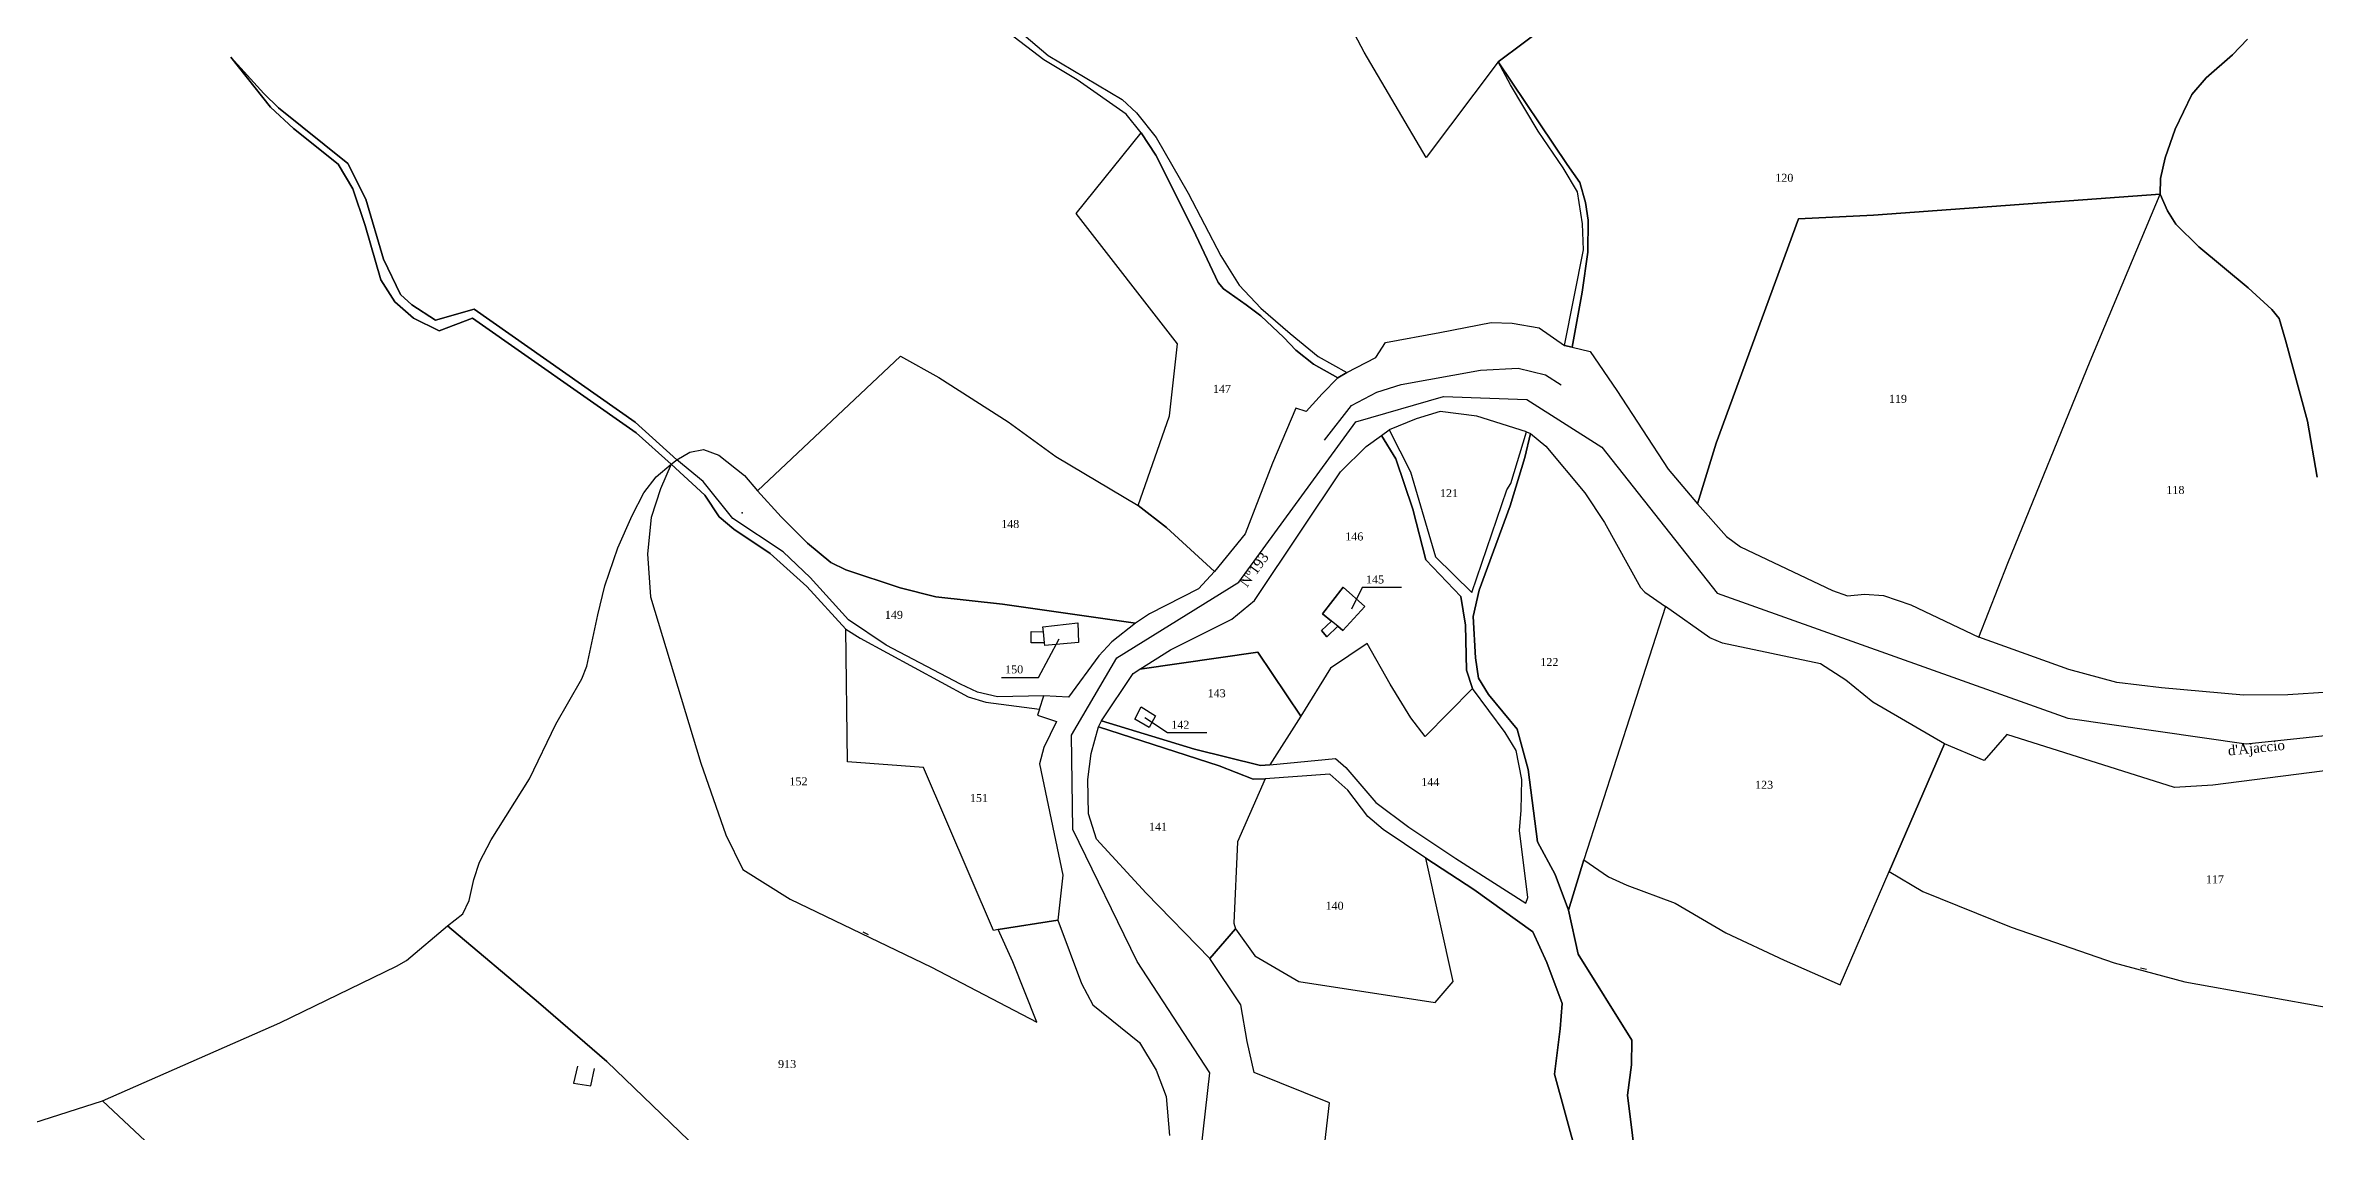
# Model space of a CAD drawing. Extents: x 1206804 to 1210977, y 6152742 to 6157901.
# Drawn here: x 1207997 to 1208564, y 6155960 to 6156231 of the extents above; entities that cross this region are included whole.
import ezdxf

# ---------------------------------------------------------------- set-up
doc = ezdxf.new("R2010")
doc.units = 0
doc.linetypes.add('CONTINU', pattern=[0])
doc.layers.get('0').update_dxf_attribs({"linetype": 'CONTINU'})
for name, color, linetype in [('1FLECHEFL', 7, 'CONTINU'), ('1LIEUDIT', 7, 'CONTINU'), ('1PARCELLE', 7, 'CONTINU'), ('1TRONFLUV', 7, 'CONTINU'), ('1TROUPARCELLE', 7, 'CONTINU'), ('1ZONCOMM', 7, 'CONTINU'), ('3BATIDUR', 7, 'CONTINU'), ('3FISCLINE', 7, 'CONTINUOUS'), ('3FLECHEPAR', 7, 'CONTINU'), ('3MURNONMI', 7, 'CONTINU'), ('3PARCELLETEX', 7, 'CONTINU'), ('3SENTIER', 7, 'CONTINU'), ('3ZONCOMMTEX', 7, 'CONTINU')]:
    doc.layers.add(name, color=color, linetype=linetype)
doc.styles.get("Standard").update_dxf_attribs({"font": 'Times New Roman'})

# ---------------------------------------------------------------- blocks, each defined once
blk = doc.blocks.new('MURNOMI')
blk.add_line((-0.75, 0.5), (0.75, 0.5))
blk = doc.blocks.new('FLECHRU1')
blk.add_point((0, 0))

msp = doc.modelspace()

# ---------------------------------------------------------------- linework, layer by layer
at = {"layer": '1LIEUDIT'}
for points in [[(1207994.39, 6155961.83), (1208011.52, 6155967.33), (1208055.82, 6155986.79), (1208084.98, 6156000.93), (1208087.52, 6156002.36), (1208097.8, 6156011.02), (1208101.63, 6156014), (1208103.15, 6156017.32), (1208104.32, 6156022.64), (1208105.8, 6156026.95), (1208108.68, 6156032.54), (1208118.3, 6156047.76), (1208124.86, 6156061.37), (1208131.36, 6156072.75), (1208132.62, 6156075.92), (1208135.35, 6156088.71), (1208137.07, 6156095.96), (1208140.35, 6156105.45), (1208143.92, 6156113.53), (1208146.87, 6156119.16), (1208149.92, 6156123.16), (1208153.69, 6156126.37), (1208155.13, 6156127.41), (1208155.13, 6156127.41), (1208158.32, 6156129.35), (1208161.73, 6156129.97), (1208165.58, 6156128.56), (1208171.97, 6156123.52), (1208175.24, 6156119.68), (1208211.04, 6156153.33), (1208220.58, 6156148.02), (1208237.95, 6156136.94), (1208249.83, 6156128.25), (1208270.4, 6156116.02), (1208278.24, 6156138.44), (1208280.21, 6156156.42), (1208254.9, 6156188.96), (1208271.2, 6156209.06), (1208274.82, 6156203.55), (1208284.2, 6156184.93), (1208290.41, 6156171.69), (1208291.74, 6156170.17), (1208297.37, 6156166.17), (1208301.11, 6156163.42), (1208306.81, 6156158.01), (1208309.83, 6156154.84), (1208314.21, 6156151.35), (1208320.35, 6156147.87), (1208322.59, 6156149.23), (1208329.86, 6156153), (1208332.24, 6156156.73), (1208345.82, 6156159.22), (1208358.66, 6156161.75), (1208363.93, 6156161.53), (1208370.68, 6156160.43), (1208376.96, 6156156), (1208378.9, 6156155.6), (1208381.41, 6156169.33), (1208382.8, 6156179.3), (1208382.93, 6156187.25), (1208382.27, 6156191.74), (1208380.78, 6156196.68), (1208377.65, 6156201.23), (1208360.39, 6156226.86), (1208372.9, 6156236.16)], [(1207994.39, 6155961.83), (1208011.52, 6155967.33), (1208055.82, 6155986.79), (1208084.98, 6156000.93), (1208087.52, 6156002.36), (1208097.8, 6156011.02), (1208101.63, 6156014), (1208103.15, 6156017.32), (1208104.32, 6156022.64), (1208105.8, 6156026.95), (1208108.68, 6156032.54), (1208118.3, 6156047.76), (1208124.86, 6156061.37), (1208131.36, 6156072.75), (1208132.62, 6156075.92), (1208135.35, 6156088.71), (1208137.07, 6156095.96), (1208140.35, 6156105.45), (1208143.92, 6156113.53), (1208146.87, 6156119.16), (1208149.92, 6156123.16), (1208153.69, 6156126.37), (1208155.13, 6156127.41), (1208158.32, 6156129.35), (1208161.73, 6156129.97), (1208165.58, 6156128.56), (1208171.97, 6156123.52), (1208175.24, 6156119.68), (1208211.04, 6156153.33), (1208220.58, 6156148.02), (1208237.95, 6156136.94), (1208249.83, 6156128.25), (1208270.4, 6156116.02), (1208278.24, 6156138.44), (1208280.21, 6156156.42), (1208254.9, 6156188.96), (1208271.2, 6156209.06), (1208274.82, 6156203.55), (1208284.2, 6156184.93), (1208290.41, 6156171.69), (1208291.74, 6156170.17), (1208297.37, 6156166.17), (1208301.11, 6156163.42), (1208306.81, 6156158.01), (1208309.83, 6156154.84), (1208314.21, 6156151.35), (1208320.35, 6156147.87), (1208322.59, 6156149.23), (1208329.86, 6156153), (1208332.24, 6156156.73), (1208345.82, 6156159.22), (1208358.66, 6156161.75), (1208363.93, 6156161.53), (1208370.68, 6156160.43), (1208376.96, 6156156), (1208378.9, 6156155.6), (1208381.41, 6156169.33), (1208382.8, 6156179.3), (1208382.93, 6156187.25), (1208382.27, 6156191.74), (1208380.78, 6156196.68), (1208377.65, 6156201.23), (1208360.39, 6156226.86), (1208372.9, 6156236.16)], [(1208547.75, 6156232.48), (1208543.92, 6156228.6), (1208537.39, 6156222.81), (1208533.83, 6156218.71), (1208529.66, 6156210.01), (1208527.14, 6156202.88), (1208525.95, 6156197.71), (1208525.91, 6156193.77), (1208527.73, 6156189.64), (1208529.8, 6156186.25), (1208535.52, 6156180.64), (1208547.87, 6156170.41), (1208553.83, 6156164.97), (1208555.6, 6156162.7), (1208557.2, 6156157.29), (1208562.68, 6156137.05), (1208565.1, 6156123.06)], [(1208565.1, 6156123.06), (1208562.68, 6156137.05), (1208557.2, 6156157.29), (1208555.6, 6156162.7), (1208553.83, 6156164.97), (1208547.87, 6156170.41), (1208535.52, 6156180.64), (1208529.8, 6156186.25), (1208527.73, 6156189.64), (1208525.91, 6156193.77), (1208525.95, 6156197.71), (1208527.14, 6156202.88), (1208529.66, 6156210.01), (1208533.83, 6156218.71), (1208537.39, 6156222.81), (1208543.92, 6156228.6), (1208547.75, 6156232.48)]]:
    msp.add_lwpolyline(points, dxfattribs=at)
at = {"layer": '1PARCELLE'}
for points in [[(1208238.02, 6156236.8), (1208247.88, 6156228.39), (1208266.42, 6156217.43), (1208270.02, 6156214.11), (1208274.94, 6156207.92), (1208282.89, 6156194.04), (1208291.05, 6156178.4), (1208295.66, 6156171.02), (1208301.04, 6156165.33), (1208308.41, 6156158.99), (1208315.37, 6156153.22), (1208322.59, 6156149.23), (1208329.86, 6156153), (1208332.24, 6156156.73), (1208345.82, 6156159.22), (1208358.66, 6156161.75), (1208363.93, 6156161.53), (1208370.68, 6156160.43), (1208376.96, 6156156), (1208381.76, 6156179.89), (1208381.48, 6156186.33), (1208380.26, 6156194.37), (1208376.68, 6156200.34), (1208370.4, 6156209.49), (1208363.47, 6156221.09), (1208360.39, 6156226.86), (1208342.37, 6156202.97), (1208326.92, 6156229.23), (1208297.89, 6156284.16)], [(1208372.9, 6156236.16), (1208360.39, 6156226.86), (1208360.39, 6156226.86), (1208342.37, 6156202.97), (1208326.92, 6156229.23), (1208297.89, 6156284.16)], [(1207994.39, 6155961.83), (1208011.52, 6155967.33), (1208055.82, 6155986.79), (1208084.98, 6156000.93), (1208087.52, 6156002.36), (1208097.8, 6156011.02), (1208101.63, 6156014), (1208103.15, 6156017.32), (1208104.32, 6156022.64), (1208105.8, 6156026.95), (1208108.68, 6156032.54), (1208118.3, 6156047.76), (1208124.86, 6156061.37), (1208131.36, 6156072.75), (1208132.62, 6156075.92), (1208135.35, 6156088.71), (1208137.07, 6156095.96), (1208140.35, 6156105.45), (1208143.92, 6156113.53), (1208146.87, 6156119.16), (1208149.92, 6156123.16), (1208153.69, 6156126.37), (1208144.91, 6156134.13), (1208104.04, 6156162.79), (1208095.71, 6156159.68), (1208089.23, 6156162.79), (1208084.56, 6156166.88), (1208081.08, 6156172.41), (1208077.16, 6156185.93), (1208074.08, 6156195.08), (1208070.4, 6156201.26), (1208059.23, 6156210.19), (1208053.52, 6156215.47), (1208043.62, 6156228), (1208051.87, 6156218.96), (1208055.54, 6156215.32), (1208072.89, 6156201.42), (1208077.33, 6156192.54), (1208081.76, 6156177.54), (1208086.04, 6156168.69), (1208088.84, 6156166.12), (1208094.77, 6156162.31), (1208104.44, 6156165.05), (1208144.67, 6156136.87), (1208155.13, 6156127.41), (1208158.32, 6156129.35), (1208161.73, 6156129.97), (1208165.58, 6156128.56), (1208171.97, 6156123.52), (1208175.24, 6156119.68), (1208211.04, 6156153.33), (1208220.58, 6156148.02), (1208237.95, 6156136.94), (1208249.83, 6156128.25), (1208270.4, 6156116.02), (1208278.24, 6156138.44), (1208280.21, 6156156.42), (1208254.9, 6156188.96), (1208271.2, 6156209.06), (1208267.37, 6156213.79), (1208255.14, 6156222.34), (1208246.83, 6156227.33), (1208238.02, 6156234.08)], [(1208372.9, 6156236.16), (1208360.39, 6156226.86), (1208360.39, 6156226.86), (1208377.65, 6156201.23), (1208380.78, 6156196.68), (1208382.27, 6156191.74), (1208382.93, 6156187.25), (1208382.8, 6156179.3), (1208381.41, 6156169.33), (1208378.9, 6156155.6), (1208383.38, 6156154.45), (1208390.09, 6156144.72), (1208402.89, 6156125.13), (1208410.19, 6156116.4), (1208414.89, 6156131.58), (1208435.45, 6156187.64), (1208454.26, 6156188.57), (1208525.91, 6156193.77), (1208525.95, 6156197.71), (1208527.14, 6156202.88), (1208529.66, 6156210.01), (1208533.83, 6156218.71), (1208537.39, 6156222.81), (1208543.92, 6156228.6), (1208547.75, 6156232.48)], [(1208565.1, 6156123.06), (1208562.68, 6156137.05), (1208557.2, 6156157.29), (1208555.6, 6156162.7), (1208553.83, 6156164.97), (1208547.87, 6156170.41), (1208535.52, 6156180.64), (1208529.8, 6156186.25), (1208527.73, 6156189.64), (1208525.91, 6156193.77), (1208525.95, 6156197.71), (1208527.14, 6156202.88), (1208529.66, 6156210.01), (1208533.83, 6156218.71), (1208537.39, 6156222.81), (1208543.92, 6156228.6), (1208547.75, 6156232.48)], [(1208568.06, 6156069.38), (1208557.8, 6156068.74), (1208546.67, 6156068.61), (1208526.23, 6156070.51), (1208515.04, 6156071.78), (1208503.02, 6156075.06), (1208480.56, 6156083.1), (1208487.78, 6156101.63), (1208508.39, 6156152.1), (1208525.91, 6156193.77), (1208525.91, 6156193.77), (1208527.73, 6156189.64), (1208529.8, 6156186.25), (1208535.52, 6156180.64), (1208547.87, 6156170.41), (1208553.83, 6156164.97), (1208555.6, 6156162.7), (1208557.2, 6156157.29), (1208562.68, 6156137.05), (1208565.1, 6156123.06)], [(1208158.09, 6155957.45), (1208137.57, 6155977.13), (1208120.48, 6155991.89), (1208097.8, 6156011.02), (1208097.8, 6156011.02), (1208101.63, 6156014), (1208103.15, 6156017.32), (1208104.32, 6156022.64), (1208105.8, 6156026.95), (1208108.68, 6156032.54), (1208118.3, 6156047.76), (1208124.86, 6156061.37), (1208131.36, 6156072.75), (1208132.62, 6156075.92), (1208135.35, 6156088.71), (1208137.07, 6156095.96), (1208140.35, 6156105.45), (1208143.92, 6156113.53), (1208146.87, 6156119.16), (1208149.92, 6156123.16), (1208153.69, 6156126.37), (1208151.02, 6156120.16), (1208148.66, 6156113.05), (1208147.77, 6156103.97), (1208148.52, 6156093.18), (1208161.07, 6156051.68), (1208167.37, 6156033.75), (1208171.62, 6156025.07), (1208183.46, 6156017.72), (1208218.73, 6156000.7), (1208245.04, 6155986.96), (1208239.1, 6156002), (1208235.42, 6156010.1), (1208250.32, 6156012.47), (1208256.25, 6155996.59), (1208259.05, 6155991.29), (1208270.75, 6155981.88), (1208274.88, 6155975.02), (1208277.39, 6155968.43), (1208278.27, 6155958.65)], [(1208315.15, 6155940.2), (1208318.25, 6155966.8), (1208299.38, 6155974.42), (1208297.64, 6155982.17), (1208296.11, 6155991.3), (1208288.32, 6156002.83), (1208288.32, 6156002.83), (1208294.78, 6156010.28), (1208299.56, 6156003.5), (1208310.56, 6155997.12), (1208344.67, 6155991.86), (1208349.17, 6155997.15), (1208342.28, 6156027.89), (1208354.33, 6156020.1), (1208369.06, 6156009.5), (1208372.59, 6156001.9), (1208376.38, 6155991.61), (1208375.88, 6155985.3), (1208374.48, 6155973.95), (1208380.08, 6155953.57)], [(1208395.23, 6155948.62), (1208392.73, 6155968.7), (1208393.73, 6155976.34), (1208393.78, 6155982.5), (1208380.36, 6156003.94), (1208377.97, 6156014.98), (1208381.85, 6156027.48), (1208387.95, 6156023.26), (1208392.6, 6156021.22), (1208404.63, 6156016.71), (1208417.3, 6156009.27), (1208431.85, 6156002.46), (1208445.92, 6155996.31), (1208458.1, 6156024.59), (1208466.54, 6156019.57), (1208488.66, 6156010.72), (1208514.42, 6156001.81), (1208532.08, 6155997.08), (1208569.19, 6155990.4)]]:
    msp.add_lwpolyline(points, dxfattribs=at)
for points in [[(1208270.4, 6156116.02), (1208278.24, 6156138.44), (1208280.21, 6156156.42), (1208254.9, 6156188.96), (1208271.2, 6156209.06), (1208274.82, 6156203.55), (1208284.2, 6156184.93), (1208290.41, 6156171.69), (1208291.74, 6156170.17), (1208297.37, 6156166.17), (1208301.11, 6156163.42), (1208306.81, 6156158.01), (1208309.83, 6156154.84), (1208314.21, 6156151.35), (1208320.35, 6156147.87), (1208316.38, 6156143.93), (1208312.44, 6156139.51), (1208309.81, 6156140.36), (1208303.96, 6156126.59), (1208297.16, 6156108.94), (1208289.49, 6156099.51), (1208277.49, 6156110.51), (1208270.4, 6156116.02)], [(1208525.91, 6156193.77), (1208454.26, 6156188.57), (1208435.45, 6156187.64), (1208414.89, 6156131.58), (1208410.19, 6156116.4), (1208417.46, 6156108.31), (1208420.94, 6156105.69), (1208443.96, 6156094.79), (1208447.7, 6156093.44), (1208451.98, 6156093.89), (1208456.7, 6156093.57), (1208463.59, 6156091.24), (1208480.56, 6156083.1), (1208487.78, 6156101.63), (1208508.39, 6156152.1), (1208525.91, 6156193.77)], [(1208175.24, 6156119.68), (1208211.04, 6156153.33), (1208220.58, 6156148.02), (1208237.95, 6156136.94), (1208249.83, 6156128.25), (1208270.4, 6156116.02), (1208277.49, 6156110.51), (1208289.49, 6156099.51), (1208285.5, 6156095.18), (1208273.22, 6156088.97), (1208269.73, 6156086.59), (1208236.47, 6156091.35), (1208219.84, 6156093.22), (1208210.92, 6156095.45), (1208197.32, 6156099.96), (1208193.61, 6156101.82), (1208187.75, 6156106.61), (1208181.17, 6156113.17), (1208175.24, 6156119.68)], [(1208339.88, 6156137.7), (1208333.17, 6156134.9), (1208338.51, 6156124.42), (1208344.74, 6156103.19), (1208353.84, 6156094.31), (1208362.53, 6156119.91), (1208363.53, 6156121.54), (1208367.45, 6156134.42), (1208355.09, 6156138.33), (1208345.87, 6156139.51), (1208339.88, 6156137.7)], [(1208338.59, 6156063), (1208333.38, 6156071.38), (1208327.66, 6156081.56), (1208318.46, 6156075.35), (1208311.04, 6156063.41), (1208300.34, 6156079.37), (1208270.79, 6156075.14), (1208278.52, 6156079.97), (1208293.8, 6156087.64), (1208299.47, 6156092.25), (1208311.28, 6156109.88), (1208320.99, 6156124.4), (1208327.39, 6156130.77), (1208331.23, 6156133.49), (1208334.83, 6156127.71), (1208339.05, 6156115.07), (1208342.32, 6156102.42), (1208351.1, 6156093.28), (1208352.24, 6156086.09), (1208352.5, 6156074.93), (1208353.95, 6156070.28), (1208342.12, 6156058.29), (1208338.59, 6156063)], [(1208402.21, 6156090.75), (1208381.85, 6156027.48), (1208377.97, 6156014.98), (1208374.65, 6156023.82), (1208370.27, 6156032.01), (1208367.91, 6156050.08), (1208365.11, 6156060.15), (1208358.02, 6156068.81), (1208355.47, 6156072.9), (1208354.77, 6156077.95), (1208354.14, 6156088.27), (1208355.63, 6156094.86), (1208363.44, 6156115.92), (1208367.08, 6156127.98), (1208368.48, 6156133.96), (1208372.34, 6156130.84), (1208382.07, 6156119.17), (1208387, 6156111.75), (1208395.97, 6156095.53), (1208397.08, 6156094.4), (1208402.21, 6156090.75)], [(1208153.69, 6156126.37), (1208151.02, 6156120.16), (1208148.66, 6156113.05), (1208147.77, 6156103.97), (1208148.52, 6156093.18), (1208161.07, 6156051.68), (1208167.37, 6156033.75), (1208171.62, 6156025.07), (1208183.46, 6156017.72), (1208218.73, 6156000.7), (1208245.04, 6155986.96), (1208239.1, 6156002), (1208235.42, 6156010.1), (1208234.26, 6156009.86), (1208216.76, 6156050.61), (1208197.76, 6156051.99), (1208197.36, 6156085.16), (1208187.61, 6156095.78), (1208178.39, 6156104), (1208169.33, 6156110.1), (1208165.71, 6156113.21), (1208162.11, 6156118.57), (1208153.69, 6156126.37)], [(1208246.83, 6156068.46), (1208235.28, 6156068.2), (1208230.26, 6156069.4), (1208225.97, 6156071.42), (1208207.44, 6156081.15), (1208198.01, 6156087.43), (1208188.44, 6156098), (1208181.66, 6156104.41), (1208169.11, 6156112.79), (1208161.66, 6156122.01), (1208155.13, 6156127.41), (1208158.32, 6156129.35), (1208161.73, 6156129.97), (1208165.58, 6156128.56), (1208171.97, 6156123.52), (1208175.24, 6156119.68), (1208181.17, 6156113.17), (1208187.75, 6156106.61), (1208193.61, 6156101.82), (1208197.32, 6156099.96), (1208210.92, 6156095.45), (1208219.84, 6156093.22), (1208236.47, 6156091.35), (1208269.73, 6156086.59), (1208263.79, 6156081.94), (1208260.57, 6156078.5), (1208252.97, 6156068.11), (1208246.83, 6156068.46)], [(1208316.47, 6156088.99), (1208318.75, 6156087.11), (1208316.22, 6156084.78), (1208317.56, 6156083.25), (1208320.28, 6156085.86), (1208321.57, 6156084.81), (1208327.09, 6156090.83), (1208321.63, 6156095.6), (1208316.47, 6156088.99)], [(1208243.66, 6156084.57), (1208246.71, 6156084.5), (1208246.58, 6156085.74), (1208255.37, 6156086.7), (1208255.5, 6156081.83), (1208247.1, 6156081.08), (1208247.03, 6156081.68), (1208243.65, 6156081.74), (1208243.66, 6156084.57)], [(1208402.21, 6156090.75), (1208381.85, 6156027.48), (1208387.95, 6156023.26), (1208392.6, 6156021.22), (1208404.63, 6156016.71), (1208417.3, 6156009.27), (1208431.85, 6156002.46), (1208445.92, 6155996.31), (1208458.1, 6156024.59), (1208471.94, 6156056.52), (1208454.09, 6156066.9), (1208447.31, 6156072.4), (1208440.96, 6156076.46), (1208416.44, 6156081.65), (1208413.3, 6156082.94), (1208402.21, 6156090.75)], [(1208250.32, 6156012.47), (1208235.42, 6156010.1), (1208234.26, 6156009.86), (1208216.76, 6156050.61), (1208197.76, 6156051.99), (1208197.36, 6156085.16), (1208200.93, 6156082.91), (1208227.93, 6156068.21), (1208232.31, 6156066.92), (1208245.75, 6156065.15), (1208245.26, 6156063.63), (1208249.99, 6156062.04), (1208246.8, 6156055.58), (1208245.71, 6156051.53), (1208251.57, 6156023.72), (1208250.32, 6156012.47)], [(1208353.95, 6156070.28), (1208342.12, 6156058.29), (1208338.59, 6156063), (1208333.38, 6156071.38), (1208327.66, 6156081.56), (1208318.46, 6156075.35), (1208311.04, 6156063.41), (1208303.32, 6156051.27), (1208319.71, 6156052.84), (1208322.36, 6156050.59), (1208329.78, 6156041.81), (1208338.11, 6156035.68), (1208349.82, 6156027.83), (1208367.34, 6156016.67), (1208367.81, 6156018.11), (1208365.76, 6156034.83), (1208366.15, 6156039.9), (1208366.31, 6156047.61), (1208364.91, 6156054.86), (1208362.11, 6156059.34), (1208353.95, 6156070.28)], [(1208284.46, 6156055.18), (1208261.25, 6156062.24), (1208269.14, 6156074.06), (1208270.79, 6156075.14), (1208300.34, 6156079.37), (1208311.04, 6156063.41), (1208303.32, 6156051.27), (1208300.98, 6156051.06), (1208284.46, 6156055.18)], [(1208273.17, 6156060.59), (1208269.54, 6156062.67), (1208271.16, 6156065.76), (1208274.77, 6156063.5), (1208273.17, 6156060.59)], [(1208288.32, 6156002.83), (1208272.38, 6156019.15), (1208259.98, 6156032.67), (1208258, 6156039), (1208257.81, 6156047.55), (1208258.63, 6156054.09), (1208260.48, 6156060.72), (1208290.69, 6156050.99), (1208299.17, 6156047.66), (1208302.13, 6156047.77), (1208295.21, 6156031.99), (1208294.33, 6156011.7), (1208294.78, 6156010.28), (1208288.32, 6156002.83)], [(1208586.02, 6155975.66), (1208585.83, 6155985.01), (1208587.36, 6155991.95), (1208591.04, 6155998.09), (1208596.03, 6156003.97), (1208601.19, 6156009.52), (1208619.16, 6156051.6), (1208612.18, 6156056.25), (1208605.31, 6156055.52), (1208583.96, 6156051.87), (1208539.06, 6156046.18), (1208529.46, 6156045.57), (1208487.57, 6156058.79), (1208481.89, 6156052.34), (1208471.94, 6156056.52), (1208458.1, 6156024.59), (1208466.54, 6156019.57), (1208488.66, 6156010.72), (1208514.42, 6156001.81), (1208532.08, 6155997.08), (1208569.19, 6155990.4), (1208575.02, 6155987.91), (1208586.02, 6155975.66)], [(1208302.13, 6156047.77), (1208295.21, 6156031.99), (1208294.33, 6156011.7), (1208294.78, 6156010.28), (1208299.56, 6156003.5), (1208310.56, 6155997.12), (1208344.67, 6155991.86), (1208349.17, 6155997.15), (1208342.28, 6156027.89), (1208331.63, 6156035.11), (1208327.79, 6156038.32), (1208322.8, 6156044.88), (1208318.35, 6156048.88), (1208302.13, 6156047.77)], [(1208011.52, 6155967.33), (1208055.82, 6155986.79), (1208084.98, 6156000.93), (1208087.52, 6156002.36), (1208097.8, 6156011.02), (1208120.48, 6155991.89), (1208137.57, 6155977.13), (1208158.09, 6155957.45), (1208147.63, 6155944.02), (1208132.23, 6155922.36), (1208113.92, 6155899.73), (1208109.38, 6155902.77), (1208102.47, 6155907.29), (1208096.19, 6155903.27), (1208094.14, 6155905.33), (1208095.98, 6155903.19), (1208089.19, 6155894.15), (1208073.73, 6155908.27), (1208051.57, 6155929.8), (1208011.52, 6155967.33)], [(1207912, 6155908.64), (1207935.05, 6155922.62), (1207945.06, 6155930.47), (1207957.28, 6155939.22), (1207969.31, 6155946.88), (1207981.21, 6155954.03), (1207994.39, 6155961.83), (1208011.52, 6155967.33), (1208051.57, 6155929.8), (1208073.73, 6155908.27), (1208089.19, 6155894.15), (1208101.83, 6155882.98), (1208097.91, 6155871.77), (1208095.56, 6155862.42), (1208092.77, 6155841.88), (1208089.46, 6155831.84), (1208084.32, 6155824.23), (1208079.71, 6155811.34), (1208058.94, 6155822.97), (1208017.22, 6155845.28), (1207991.68, 6155861.13), (1207962.88, 6155878.07), (1207923.72, 6155899.75), (1207912, 6155908.64)]]:
    msp.add_lwpolyline(points, close=True, dxfattribs=at)
at = {"layer": '1TRONFLUV'}
for points in [[(1208238.02, 6156236.8), (1208247.88, 6156228.39), (1208266.42, 6156217.43), (1208270.02, 6156214.11), (1208274.94, 6156207.92), (1208282.89, 6156194.04), (1208291.05, 6156178.4), (1208295.66, 6156171.02), (1208301.04, 6156165.33), (1208308.41, 6156158.99), (1208315.37, 6156153.22), (1208322.59, 6156149.23), (1208322.59, 6156149.23), (1208320.35, 6156147.87), (1208314.21, 6156151.35), (1208309.83, 6156154.84), (1208306.81, 6156158.01), (1208301.11, 6156163.42), (1208297.37, 6156166.17), (1208291.74, 6156170.17), (1208290.41, 6156171.69), (1208284.2, 6156184.93), (1208274.82, 6156203.55), (1208271.2, 6156209.06), (1208267.37, 6156213.79), (1208255.14, 6156222.34), (1208246.83, 6156227.33), (1208238.02, 6156234.08)], [(1208380.08, 6155953.57), (1208374.48, 6155973.95), (1208375.88, 6155985.3), (1208376.38, 6155991.61), (1208372.59, 6156001.9), (1208369.06, 6156009.5), (1208354.33, 6156020.1), (1208342.28, 6156027.89), (1208331.63, 6156035.11), (1208327.79, 6156038.32), (1208322.8, 6156044.88), (1208318.35, 6156048.88), (1208302.13, 6156047.77), (1208299.17, 6156047.66), (1208290.69, 6156050.99), (1208260.48, 6156060.72), (1208261.25, 6156062.24), (1208284.46, 6156055.18), (1208300.98, 6156051.06), (1208303.32, 6156051.27), (1208319.71, 6156052.84), (1208322.36, 6156050.59), (1208329.78, 6156041.81), (1208338.11, 6156035.68), (1208349.82, 6156027.83), (1208367.34, 6156016.67), (1208367.81, 6156018.11), (1208365.76, 6156034.83), (1208366.15, 6156039.9), (1208366.31, 6156047.61), (1208364.91, 6156054.86), (1208362.11, 6156059.34), (1208353.95, 6156070.28), (1208352.5, 6156074.93), (1208352.24, 6156086.09), (1208351.1, 6156093.28), (1208342.32, 6156102.42), (1208339.05, 6156115.07), (1208334.83, 6156127.71), (1208331.23, 6156133.49), (1208333.17, 6156134.9), (1208338.51, 6156124.42), (1208344.74, 6156103.19), (1208353.84, 6156094.31), (1208362.53, 6156119.91), (1208363.53, 6156121.54), (1208367.45, 6156134.42), (1208368.48, 6156133.96), (1208367.08, 6156127.98), (1208363.44, 6156115.92), (1208355.63, 6156094.86), (1208354.14, 6156088.27), (1208354.77, 6156077.95), (1208355.47, 6156072.9), (1208358.02, 6156068.81), (1208365.11, 6156060.15), (1208367.91, 6156050.08), (1208370.27, 6156032.01), (1208374.65, 6156023.82), (1208377.97, 6156014.98), (1208380.36, 6156003.94), (1208393.78, 6155982.5), (1208393.73, 6155976.34), (1208392.73, 6155968.7), (1208395.23, 6155948.62)]]:
    msp.add_lwpolyline(points, dxfattribs=at)
for points in [[(1208155.13, 6156127.41), (1208144.67, 6156136.87), (1208104.44, 6156165.05), (1208094.77, 6156162.31), (1208088.84, 6156166.12), (1208086.04, 6156168.69), (1208081.76, 6156177.54), (1208077.33, 6156192.54), (1208072.89, 6156201.42), (1208055.54, 6156215.32), (1208051.87, 6156218.96), (1208043.62, 6156228), (1208053.52, 6156215.47), (1208059.23, 6156210.19), (1208070.4, 6156201.26), (1208074.08, 6156195.08), (1208077.16, 6156185.93), (1208081.08, 6156172.41), (1208084.56, 6156166.88), (1208089.23, 6156162.79), (1208095.71, 6156159.68), (1208104.04, 6156162.79), (1208144.91, 6156134.13), (1208153.69, 6156126.37), (1208162.11, 6156118.57), (1208165.71, 6156113.21), (1208169.33, 6156110.1), (1208178.39, 6156104), (1208187.61, 6156095.78), (1208197.36, 6156085.16), (1208200.93, 6156082.91), (1208227.93, 6156068.21), (1208232.31, 6156066.92), (1208245.75, 6156065.15), (1208246.83, 6156068.46), (1208235.28, 6156068.2), (1208230.26, 6156069.4), (1208225.97, 6156071.42), (1208207.44, 6156081.15), (1208198.01, 6156087.43), (1208188.44, 6156098), (1208181.66, 6156104.41), (1208169.11, 6156112.79), (1208161.66, 6156122.01), (1208155.13, 6156127.41)], [(1208360.39, 6156226.86), (1208377.65, 6156201.23), (1208380.78, 6156196.68), (1208382.27, 6156191.74), (1208382.93, 6156187.25), (1208382.8, 6156179.3), (1208381.41, 6156169.33), (1208378.9, 6156155.6), (1208376.96, 6156156), (1208381.76, 6156179.89), (1208381.48, 6156186.33), (1208380.26, 6156194.37), (1208376.68, 6156200.34), (1208370.4, 6156209.49), (1208363.47, 6156221.09), (1208360.39, 6156226.86)]]:
    msp.add_lwpolyline(points, close=True, dxfattribs=at)
at = {"layer": '1TROUPARCELLE'}
for points in [[(1208316.22, 6156084.78), (1208318.75, 6156087.11), (1208316.47, 6156088.99), (1208321.63, 6156095.6), (1208327.09, 6156090.83), (1208321.57, 6156084.81), (1208320.28, 6156085.86), (1208317.56, 6156083.25), (1208316.22, 6156084.78)], [(1208247.03, 6156081.68), (1208243.65, 6156081.74), (1208243.66, 6156084.57), (1208246.71, 6156084.5), (1208246.58, 6156085.74), (1208255.37, 6156086.7), (1208255.5, 6156081.83), (1208247.1, 6156081.08), (1208247.03, 6156081.68)], [(1208269.54, 6156062.67), (1208271.16, 6156065.76), (1208274.77, 6156063.5), (1208273.17, 6156060.59), (1208269.54, 6156062.67)]]:
    msp.add_lwpolyline(points, close=True, dxfattribs=at)
at = {"layer": '1ZONCOMM'}
msp.add_lwpolyline([(1208072.2, 6155696.11), (1208089.03, 6155706.15), (1208164.7, 6155708.58), (1208208.77, 6155718.2), (1208224.16, 6155731.35), (1208225.02, 6155751.05), (1208202.02, 6155793.45), (1208207.86, 6155815.77), (1208275.88, 6155864.6), (1208288.29, 6155974.28), (1208270.13, 6156002.14), (1208254.08, 6156035.13), (1208253.72, 6156058.65), (1208265.07, 6156077.98), (1208295.59, 6156096.9), (1208324.8, 6156136.88), (1208346.75, 6156143.23), (1208367.58, 6156142.47), (1208386.35, 6156130.61), (1208415.15, 6156094.12), (1208502.78, 6156062.87), (1208547.36, 6156056.52), (1208607.37, 6156062.78)], dxfattribs=at)
at = {"layer": '3BATIDUR'}
for points in [[(1208318.75, 6156087.11), (1208316.47, 6156088.99), (1208321.63, 6156095.6), (1208327.09, 6156090.83), (1208321.57, 6156084.81), (1208320.28, 6156085.86), (1208318.75, 6156087.11)], [(1208246.71, 6156084.5), (1208246.58, 6156085.74), (1208255.37, 6156086.7), (1208255.5, 6156081.83), (1208247.1, 6156081.08), (1208247.03, 6156081.68), (1208246.71, 6156084.5)]]:
    msp.add_lwpolyline(points, close=True, dxfattribs=at)
at = {"layer": '3FISCLINE'}
msp.add_lwpolyline([(1208130.29, 6155976), (1208129.26, 6155971.77), (1208133.62, 6155971.1), (1208134.48, 6155975.4)], dxfattribs=at)
at = {"layer": '3FLECHEPAR'}
for points in [[(1208336.21, 6156095.52), (1208326.42, 6156095.54), (1208323.73, 6156090.13)], [(1208236.22, 6156073.09), (1208245.46, 6156073.08), (1208250.64, 6156082.68)], [(1208287.55, 6156059.23), (1208277.76, 6156059.25), (1208272.09, 6156062.96)]]:
    msp.add_lwpolyline(points, dxfattribs=at)
at = {"layer": '3SENTIER'}
msp.add_lwpolyline([(1208317, 6156132.36), (1208323.76, 6156141), (1208330.03, 6156144.35), (1208336.17, 6156146.22), (1208355.95, 6156149.79), (1208365.41, 6156150.31), (1208372.22, 6156148.66), (1208376.14, 6156146.13)], dxfattribs=at)

# ---------------------------------------------------------------- block references
at = {"layer": '1FLECHEFL', "rotation": 324}
msp.add_blockref('FLECHRU1', (1208171.45, 6156114.21), dxfattribs=at)
at = {"layer": '3MURNONMI'}
for p, rotation in [((1208202.04, 6156008.75), 334.3), ((1208521.58, 6155999.88), 345.1)]:
    msp.add_blockref('MURNOMI', p, dxfattribs=dict(at, rotation=rotation))

# ---------------------------------------------------------------- texts
at = {"layer": '3PARCELLETEX'}
for s, p in [('120', (1208429.66, 6156196.87)), ('147', (1208289.08, 6156144.15)), ('119', (1208458.06, 6156141.66)), ('121', (1208345.85, 6156118.1)), ('118', (1208527.42, 6156118.9)), ('148', (1208236.16, 6156110.4)), ('146', (1208322.16, 6156107.28)), ('145', (1208327.35, 6156096.54)), ('149', (1208207.08, 6156087.71)), ('150', (1208237.15, 6156074.09)), ('122', (1208370.93, 6156075.91)), ('143', (1208287.76, 6156068.14)), ('142', (1208278.68, 6156060.25)), ('152', (1208183.24, 6156046.12)), ('144', (1208341.18, 6156045.96)), ('123', (1208424.6, 6156045.25)), ('151', (1208228.33, 6156041.95)), ('141', (1208273.12, 6156034.81)), ('117', (1208537.29, 6156021.65)), ('140', (1208317.24, 6156015.04)), ('913', (1208180.39, 6155975.51))]:
    msp.add_text(s, height=2, dxfattribs=at).set_placement(p)
at = {"layer": '3ZONCOMMTEX'}
for s, rotation, p in [('Nº193', 53.9, (1208297.59, 6156095.39)), ("d'Ajaccio", 5.9, (1208542.93, 6156053.54))]:
    msp.add_text(s, height=2.5, rotation=rotation, dxfattribs=at).set_placement(p)

doc.saveas('drawing.dxf')
